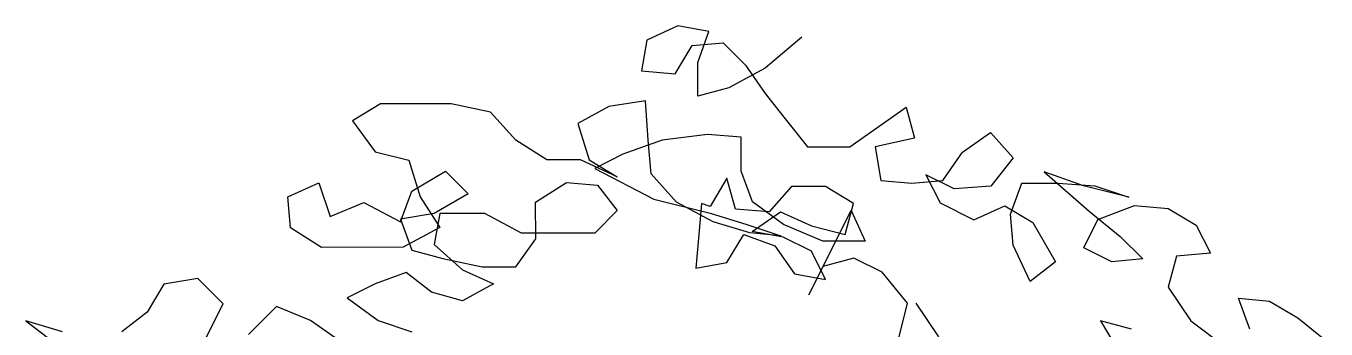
# Model space of a CAD drawing. Header units: metres. Extents: x 37 to 217, y 53 to 242.
# Drawn here: x 133.411 to 136.821, y 230.393 to 231.189 of the extents above; entities that cross this region are included whole.
import ezdxf

# ---------------------------------------------------------------- set-up
doc = ezdxf.new("R2010")
doc.units = ezdxf.units.M
doc.layers.add('DGPRO_Arboles existentes', color=7, linetype='Continuous')

# ---------------------------------------------------------------- blocks, each defined once
blk = doc.blocks.new('Celtis tala VISTA 250 gris')
at = {"color": 252}
for points in [[(2391.4959, 1082.7537), (2391.3999, 1082.6724), (2391.3039, 1082.6206), (2391.2226, 1082.5983), (2391.2226, 1082.687), (2391.252, 1082.7683), (2391.1708, 1082.783), (2391.0895, 1082.746), (2391.0748, 1082.6647), (2391.1635, 1082.6574), (2391.2078, 1082.7313), (2391.289, 1082.7388), (2391.3482, 1082.6797), (2391.3999, 1082.6059), (2391.4517, 1082.5394), (2391.5109, 1082.4656), (2391.6217, 1082.4657), (2391.7694, 1082.5693), (2391.7916, 1082.488), (2391.6882, 1082.4658), (2391.7031, 1082.3771), (2391.7843, 1082.3698), (2391.8656, 1082.3773), (2391.9172, 1082.4512), (2391.9911, 1082.503), (2392.0502, 1082.4366), (2391.9912, 1082.3626), (2391.8952, 1082.3551), (2391.8212, 1082.392), (2391.8583, 1082.3182), (2391.9469, 1082.2739), (2392.0282, 1082.3109), (2392.1021, 1082.2667), (2392.1613, 1082.1633), (2392.0949, 1082.1115), (2392.0504, 1082.2075), (2392.043, 1082.2888), (2392.0725, 1082.3701), (2392.1685, 1082.3702), (2392.2645, 1082.3629), (2392.3532, 1082.3334), (2392.235, 1082.3628), (2392.1315, 1082.3997), (2392.2498, 1082.2964), (2392.3312, 1082.23), (2392.3903, 1082.1709), (2392.3091, 1082.1634), (2392.2351, 1082.2003), (2392.272, 1082.2742), (2392.368, 1082.3113), (2392.4567, 1082.3039), (2392.5306, 1082.2597), (2392.5676, 1082.1858), (2392.479, 1082.1784), (2392.4569, 1082.0971), (2392.5161, 1082.0085), (2392.6048, 1081.9421)], [(2392.6712, 1081.9865), (2392.6416, 1082.0677), (2392.7229, 1082.0604), (2392.7968, 1082.0161), (2392.8707, 1081.9571)], [(2392.3609, 1081.9862), (2392.2796, 1082.0083), (2392.3314, 1081.9197)], [(2391.4959, 1082.7537), (2391.3999, 1082.6724), (2391.3039, 1082.6206), (2391.2226, 1082.5983), (2391.2226, 1082.687), (2391.252, 1082.7683), (2391.1708, 1082.783), (2391.0895, 1082.746), (2391.0748, 1082.6647), (2391.1635, 1082.6574), (2391.2078, 1082.7313), (2391.289, 1082.7388), (2391.3482, 1082.6797), (2391.3999, 1082.6059), (2391.4517, 1082.5394), (2391.5109, 1082.4656), (2391.6217, 1082.4657), (2391.7694, 1082.5693), (2391.7916, 1082.488), (2391.6882, 1082.4658), (2391.7031, 1082.3771), (2391.7843, 1082.3698), (2391.8656, 1082.3773), (2391.9172, 1082.4512), (2391.9911, 1082.503), (2392.0502, 1082.4366), (2391.9912, 1082.3626), (2391.8952, 1082.3551), (2391.8212, 1082.392), (2391.8583, 1082.3182), (2391.9469, 1082.2739), (2392.0282, 1082.3109), (2392.1021, 1082.2667), (2392.1613, 1082.1633), (2392.0949, 1082.1115), (2392.0504, 1082.2075), (2392.043, 1082.2888), (2392.0725, 1082.3701), (2392.1685, 1082.3702), (2392.2645, 1082.3629), (2392.3532, 1082.3334), (2392.235, 1082.3628), (2392.1315, 1082.3997), (2392.2498, 1082.2964), (2392.3312, 1082.23), (2392.3903, 1082.1709), (2392.3091, 1082.1634), (2392.2351, 1082.2003), (2392.272, 1082.2742), (2392.368, 1082.3113), (2392.4567, 1082.3039), (2392.5306, 1082.2597), (2392.5676, 1082.1858), (2392.479, 1082.1784), (2392.4569, 1082.0971), (2392.5161, 1082.0085), (2392.6048, 1081.9421)], [(2392.6712, 1081.9865), (2392.6416, 1082.0677), (2392.7229, 1082.0604), (2392.7968, 1082.0161), (2392.8707, 1081.9571)], [(2392.3609, 1081.9862), (2392.2796, 1082.0083), (2392.3314, 1081.9197)], [(2391.7951, 1082.0551), (2391.8543, 1081.9665)], [(2391.7509, 1081.9664), (2391.7729, 1082.0551), (2391.7064, 1082.1363), (2391.6325, 1082.1732), (2391.5512, 1082.1509), (2391.5143, 1082.077), (2391.625, 1082.2987), (2391.662, 1082.2175), (2391.5512, 1082.2174), (2391.4477, 1082.2616), (2391.3664, 1082.3207), (2391.3367, 1082.4019), (2391.3367, 1082.4906), (2391.248, 1082.4979), (2391.1298, 1082.483), (2391.0264, 1082.4459), (2390.9526, 1082.4089), (2391.1078, 1082.3278), (2391.2556, 1082.291), (2391.3516, 1082.2615), (2391.4403, 1082.2321), (2391.3591, 1082.2394), (2391.263, 1082.2689), (2391.1669, 1082.3205), (2391.1003, 1082.3943), (2391.0929, 1082.4829), (2391.0854, 1082.5864), (2390.9894, 1082.5715), (2390.9081, 1082.5271), (2390.9378, 1082.4311), (2391.0117, 1082.3868), (2390.9156, 1082.4311), (2390.827, 1082.431), (2390.7456, 1082.4826), (2390.6791, 1082.5564), (2390.5756, 1082.5785), (2390.3909, 1082.5783), (2390.3171, 1082.5339), (2390.3763, 1082.4527), (2390.465, 1082.4307), (2390.4946, 1082.3346), (2390.5464, 1082.2534), (2390.4504, 1082.2016), (2390.2361, 1082.2014), (2390.1548, 1082.2531), (2390.1474, 1082.3343), (2390.2286, 1082.3713), (2390.2582, 1082.2827), (2390.3469, 1082.3197), (2390.4429, 1082.2681), (2390.4724, 1082.3494), (2390.561, 1082.4012), (2390.6202, 1082.3421), (2390.5316, 1082.2903), (2390.4429, 1082.2755), (2390.4726, 1082.1943), (2390.5538, 1082.1722), (2390.6573, 1082.1501), (2390.7459, 1082.1502), (2390.7976, 1082.2241), (2390.7975, 1082.3201), (2390.8787, 1082.3719), (2390.96, 1082.3646), (2391.0118, 1082.2982), (2390.9527, 1082.239), (2390.7606, 1082.2388), (2390.6646, 1082.2905), (2390.5463, 1082.2904), (2390.5316, 1082.2091), (2390.6056, 1082.1427), (2390.6869, 1082.1058), (2390.6057, 1082.0614), (2390.5244, 1082.0835), (2390.4578, 1082.1351), (2390.3766, 1082.1055), (2390.3028, 1082.0685), (2390.3841, 1082.0095), (2390.4728, 1081.98)], [(2390.2807, 1081.9577), (2390.2068, 1082.0093), (2390.1181, 1082.0462), (2390.0443, 1081.9722)], [(2389.9335, 1081.9647), (2389.9777, 1082.0534), (2389.9112, 1082.1199), (2389.8225, 1082.105), (2389.7783, 1082.0311), (2389.7118, 1081.9793)], [(2389.5567, 1081.9792), (2389.4606, 1082.0086), (2389.5271, 1081.957)], [(2391.7951, 1082.0551), (2391.8543, 1081.9665)], [(2391.7509, 1081.9664), (2391.7729, 1082.0551), (2391.7064, 1082.1363), (2391.6325, 1082.1732), (2391.5512, 1082.1509), (2391.5143, 1082.077), (2391.625, 1082.2987), (2391.662, 1082.2175), (2391.5512, 1082.2174), (2391.4477, 1082.2616), (2391.3664, 1082.3207), (2391.3367, 1082.4019), (2391.3367, 1082.4906), (2391.248, 1082.4979), (2391.1298, 1082.483), (2391.0264, 1082.4459), (2390.9526, 1082.4089), (2391.1078, 1082.3278), (2391.2556, 1082.291), (2391.3516, 1082.2615), (2391.4403, 1082.2321), (2391.3591, 1082.2394), (2391.263, 1082.2689), (2391.1669, 1082.3205), (2391.1003, 1082.3943), (2391.0929, 1082.4829), (2391.0854, 1082.5864), (2390.9894, 1082.5715), (2390.9081, 1082.5271), (2390.9378, 1082.4311), (2391.0117, 1082.3868), (2390.9156, 1082.4311), (2390.827, 1082.431), (2390.7456, 1082.4826), (2390.6791, 1082.5564), (2390.5756, 1082.5785), (2390.3909, 1082.5783), (2390.3171, 1082.5339), (2390.3763, 1082.4527), (2390.465, 1082.4307), (2390.4946, 1082.3346), (2390.5464, 1082.2534), (2390.4504, 1082.2016), (2390.2361, 1082.2014), (2390.1548, 1082.2531), (2390.1474, 1082.3343), (2390.2286, 1082.3713), (2390.2582, 1082.2827), (2390.3469, 1082.3197), (2390.4429, 1082.2681), (2390.4724, 1082.3494), (2390.561, 1082.4012), (2390.6202, 1082.3421), (2390.5316, 1082.2903), (2390.4429, 1082.2755), (2390.4726, 1082.1943), (2390.5538, 1082.1722), (2390.6573, 1082.1501), (2390.7459, 1082.1502), (2390.7976, 1082.2241), (2390.7975, 1082.3201), (2390.8787, 1082.3719), (2390.96, 1082.3646), (2391.0118, 1082.2982), (2390.9527, 1082.239), (2390.7606, 1082.2388), (2390.6646, 1082.2905), (2390.5463, 1082.2904), (2390.5316, 1082.2091), (2390.6056, 1082.1427), (2390.6869, 1082.1058), (2390.6057, 1082.0614), (2390.5244, 1082.0835), (2390.4578, 1082.1351), (2390.3766, 1082.1055), (2390.3028, 1082.0685), (2390.3841, 1082.0095), (2390.4728, 1081.98)], [(2390.2807, 1081.9577), (2390.2068, 1082.0093), (2390.1181, 1082.0462), (2390.0443, 1081.9722)], [(2389.9335, 1081.9647), (2389.9777, 1082.0534), (2389.9112, 1082.1199), (2389.8225, 1082.105), (2389.7783, 1082.0311), (2389.7118, 1081.9793)], [(2389.5567, 1081.9792), (2389.4606, 1082.0086), (2389.5271, 1081.957)], [(2391.2327, 1082.3164), (2391.2254, 1082.2352), (2391.2181, 1082.1465), (2391.2993, 1082.1614), (2391.3436, 1082.2353), (2391.4249, 1082.2058), (2391.4767, 1082.132), (2391.558, 1082.1173), (2391.5209, 1082.1911), (2391.447, 1082.228), (2391.3658, 1082.2427), (2391.4396, 1082.2945), (2391.5209, 1082.2576), (2391.6096, 1082.2355), (2391.6317, 1082.3168), (2391.5577, 1082.3611), (2391.4691, 1082.361), (2391.41, 1082.2944), (2391.3214, 1082.3017), (2391.2991, 1082.383), (2391.2549, 1082.3091), (2391.2327, 1082.3164)], [(2391.2327, 1082.3164), (2391.2254, 1082.2352), (2391.2181, 1082.1465), (2391.2993, 1082.1614), (2391.3436, 1082.2353), (2391.4249, 1082.2058), (2391.4767, 1082.132), (2391.558, 1082.1173), (2391.5209, 1082.1911), (2391.447, 1082.228), (2391.3658, 1082.2427), (2391.4396, 1082.2945), (2391.5209, 1082.2576), (2391.6096, 1082.2355), (2391.6317, 1082.3168), (2391.5577, 1082.3611), (2391.4691, 1082.361), (2391.41, 1082.2944), (2391.3214, 1082.3017), (2391.2991, 1082.383), (2391.2549, 1082.3091), (2391.2327, 1082.3164)]]:
    blk.add_lwpolyline(points, dxfattribs=at)

msp = doc.modelspace()

# ---------------------------------------------------------------- block references
at = {"layer": 'DGPRO_Arboles existentes'}
msp.add_blockref('Celtis tala VISTA 250 gris', (-2256.0494, -851.5942), dxfattribs=at)

doc.saveas('drawing.dxf')
